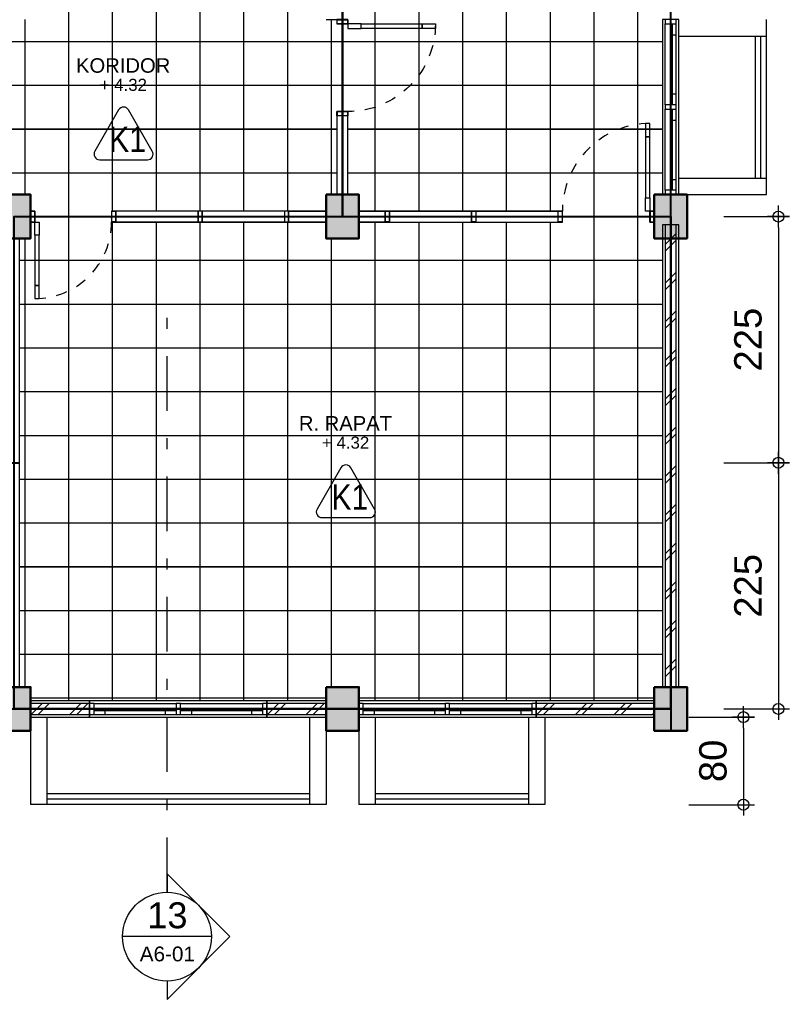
# Model space of a CAD drawing. Header units: millimetres. Extents: x -11 to 1625, y -267 to 180.
# Drawn here: x 1017.12 to 1024.15, y 154.59 to 163.54 of the extents above; entities that cross this region are included whole.
import ezdxf
from ezdxf.enums import TextEntityAlignment as Align

# ---------------------------------------------------------------- set-up
doc = ezdxf.new("R2010")
doc.units = ezdxf.units.MM
doc.linetypes.add('DASHDOT', pattern=[1, 0.5, -0.25, 0, -0.25])
doc.linetypes.add('HIDDEN', pattern=[0.375, 0.25, -0.125])
for name, color, linetype, lineweight in [('ars', 11, 'Continuous', 5), ('dinding', 5, 'Continuous', 15), ('keramik', 73, 'Continuous', 5), ('KOLOM', 1, 'Continuous', 30), ('kus', 63, 'Continuous', 15), ('lan', 7, 'Continuous', 15), ('not', 7, 'Continuous', 20), ('PARTISI', 190, 'Continuous', 9), ('sol kol', 8, 'Continuous', 0), ('TEXT KETERANGAN', 7, 'Continuous', 9), ('u', 6, 'Continuous', 20)]:
    doc.layers.add(name, color=color, linetype=linetype, lineweight=lineweight)
doc.styles.add('ISO', font='arial.ttf', dxfattribs={"width": 0.85})
doc.styles.add('S', font='SIMPLEX', dxfattribs={"width": 1.1})
doc.styles.get("Standard").update_dxf_attribs({"font": 'ARIALUNI.TTF'})
doc.dimstyles.new('SK100', dxfattribs={"dimtxt": 0.25, "dimasz": 0.1, "dimexe": 0.1, "dimexo": 0, "dimgap": 0.15, "dimtad": 1, "dimdec": 0, "dimlfac": 100, "dimzin": 12, "dimdsep": 46, "dimtxsty": 'Standard', "dimblk": 'BULAT', "dimcen": 0.1, "dimclrd": 256, "dimclre": 256, "dimclrt": 256, "dimadec": 0, "dimazin": 3, "dimtfac": 1, "dimtdec": 0, "dimtofl": 0, "dimtmove": 0, "dimatfit": 3, "dimldrblk": 'BULAT', "dimfxl": 0, "dimtolj": 1, "dimtzin": 0, "dimlwd": -1, "dimlwe": -1, "dimarcsym": 0})

# ---------------------------------------------------------------- blocks, each defined once
blk = doc.blocks.new('BULAT')
for p, q in [((0, -1), (0, 1)), ((-1, 0), (1, 0))]:
    blk.add_line(p, q)
blk.add_circle((0, 0), 0.5)
blk = doc.blocks.new('*D1151')
at = {"layer": 'Defpoints', "color": 0, "ltscale": 0.15}
for p in [(1023.5546, 159.4936), (1023.5546, 157.2436), (1024.0546, 157.2436)]:
    blk.add_point(p, dxfattribs=at)
at = {"layer": 'u', "ltscale": 0.15}
for p, q in [((1023.5546, 159.4936), (1024.1546, 159.4936)), ((1024.0546, 159.3936), (1024.0546, 157.3436)), ((1023.5546, 157.2436), (1024.1546, 157.2436))]:
    blk.add_line(p, q, dxfattribs=at)
at = {"layer": 'u', "ltscale": 0.15, "xscale": 0.1, "yscale": 0.1, "zscale": 0.1}
for p, rotation in [((1024.0546, 159.4936), 90), ((1024.0546, 157.2436), 270)]:
    blk.add_blockref('BULAT', p, dxfattribs=dict(at, rotation=rotation))
at = {"layer": 'u', "ltscale": 0.15, "insert": (1023.7769, 158.3686), "char_height": 0.25, "attachment_point": 5, "rotation": 90}
blk.add_mtext('\\A1;225', dxfattribs=at)
blk = doc.blocks.new('*D1152')
at = {"layer": 'Defpoints', "color": 0, "ltscale": 0.15}
for p in [(1023.5546, 161.7436), (1023.5546, 159.4936), (1024.0546, 159.4936)]:
    blk.add_point(p, dxfattribs=at)
at = {"layer": 'u', "ltscale": 0.15}
for p, q in [((1023.5546, 161.7436), (1024.1546, 161.7436)), ((1024.0546, 161.6436), (1024.0546, 159.5936)), ((1023.5546, 159.4936), (1024.1546, 159.4936))]:
    blk.add_line(p, q, dxfattribs=at)
at = {"layer": 'u', "ltscale": 0.15, "xscale": 0.1, "yscale": 0.1, "zscale": 0.1}
for p, rotation in [((1024.0546, 161.7436), 90), ((1024.0546, 159.4936), 270)]:
    blk.add_blockref('BULAT', p, dxfattribs=dict(at, rotation=rotation))
at = {"layer": 'u', "ltscale": 0.15, "insert": (1023.7769, 160.6186), "char_height": 0.25, "attachment_point": 5, "rotation": 90}
blk.add_mtext('\\A1;225', dxfattribs=at)
blk = doc.blocks.new('*D1191')
at = {"layer": 'Defpoints', "color": 0, "ltscale": 0.15}
for p in [(1023.2348, 157.1686), (1023.2348, 156.3686), (1023.7348, 156.3686)]:
    blk.add_point(p, dxfattribs=at)
at = {"layer": 'u', "ltscale": 0.15}
for p, q in [((1023.2348, 157.1686), (1023.8348, 157.1686)), ((1023.7348, 157.0686), (1023.7348, 156.4686)), ((1023.2348, 156.3686), (1023.8348, 156.3686))]:
    blk.add_line(p, q, dxfattribs=at)
at = {"layer": 'u', "ltscale": 0.15, "xscale": 0.1, "yscale": 0.1, "zscale": 0.1}
for p, rotation in [((1023.7348, 157.1686), 90), ((1023.7348, 156.3686), 270)]:
    blk.add_blockref('BULAT', p, dxfattribs=dict(at, rotation=rotation))
at = {"layer": 'u', "ltscale": 0.15, "insert": (1023.4571, 156.7686), "char_height": 0.25, "attachment_point": 5, "rotation": 90}
blk.add_mtext('\\A1;80', dxfattribs=at)
blk = doc.blocks.new('K1')
at = {"layer": 'KOLOM'}
blk.add_lwpolyline([(0.2, 0.15), (-0.2, 0.15), (-0.2, -0.15), (0.2, -0.15), (0.2, 0.15)], dxfattribs=at)
blk = doc.blocks.new('P 80')
at = {"linetype": 'HIDDEN', "ltscale": 0.3}
blk.add_lwpolyline([(-0.84, 0.1, -0.414214), (-0.04, 0.9, -1.303225)], format="xyb", dxfattribs=at)
for points in [[(-0.04, 0.9), (-0.08, 0.9), (-0.08, 0.78), (-0.04, 0.78)], [(-0.04, 0.78), (-0.08, 0.78), (-0.08, 0.22), (-0.04, 0.22)], [(-0.04, 0.1), (-0.08, 0.1), (-0.08, 0.22), (-0.04, 0.22)], [(-0.8351, 0.06), (-0.84, 0.06), (-0.84, 0.0615), (-0.84, 0.1), (-0.88, 0.1), (-0.88, 0), (-0.84, 0), (-0.84, 0.0565), (-0.8351, 0.0583)], [(-0.842, 0.002), (-0.878, 0.002), (-0.878, 0.098), (-0.842, 0.098)], [(-0.0449, 0.06), (-0.04, 0.06), (-0.04, 0.0615), (-0.04, 0.1), (0, 0.1), (0, 0), (-0.04, 0), (-0.04, 0.0565), (-0.0449, 0.0583)], [(-0.038, 0.002), (-0.002, 0.002), (-0.002, 0.098), (-0.038, 0.098)]]:
    blk.add_lwpolyline(points, close=True)
blk = doc.blocks.new('P 70')
at = {"linetype": 'HIDDEN', "ltscale": 0.3}
blk.add_lwpolyline([(-0.74, 0.1, -0.414214), (-0.04, 0.8, -1.303225)], format="xyb", dxfattribs=at)
for points in [[(-0.04, 0.8), (-0.08, 0.8), (-0.08, 0.68), (-0.04, 0.68)], [(-0.04, 0.68), (-0.08, 0.68), (-0.08, 0.22), (-0.04, 0.22)], [(-0.04, 0.1), (-0.08, 0.1), (-0.08, 0.22), (-0.04, 0.22)], [(-0.7351, 0.06), (-0.74, 0.06), (-0.74, 0.0615), (-0.74, 0.1), (-0.78, 0.1), (-0.78, 0), (-0.74, 0), (-0.74, 0.0565), (-0.7351, 0.0583)], [(-0.742, 0.002), (-0.778, 0.002), (-0.778, 0.098), (-0.742, 0.098)], [(-0.0449, 0.06), (-0.04, 0.06), (-0.04, 0.0615), (-0.04, 0.1), (0, 0.1), (0, 0), (-0.04, 0), (-0.04, 0.0565), (-0.0449, 0.0583)], [(-0.038, 0.002), (-0.002, 0.002), (-0.002, 0.098), (-0.038, 0.098)]]:
    blk.add_lwpolyline(points, close=True)
blk = doc.blocks.new('D2')
at = {"layer": 'ars'}
h = blk.add_hatch(dxfattribs=at)
h.set_pattern_fill('TEMBOK', color=256, scale=0.25)
h.set_pattern_definition([(45, (-1.5, 0.7), (-0.1767767, 0.1767767), []), (45, (-1.4375, 0.7), (-0.1767767, 0.1767767), [])])
h.paths.add_polyline_path([(12.05, 2.475), (12.05, 6.7), (11.95, 6.7), (11.95, 2.475)])
h = blk.add_hatch(dxfattribs=at)
h.set_pattern_fill('TEMBOK', color=256, scale=0.25)
h.set_pattern_definition([(45, (1.95, 0.7), (-0.176777, 0.176777), []), (45, (2.0125, 0.7), (-0.176777, 0.176777), [])])
h.paths.add_polyline_path([(6.69, 2.325), (6.15, 2.325), (6.15, 2.225), (6.69, 2.225)])
h = blk.add_hatch(dxfattribs=at)
h.set_pattern_fill('TEMBOK', color=256, scale=0.25)
h.set_pattern_definition([(45, (4.11, 0.7), (-0.176777, 0.176777), []), (45, (4.1725, 0.7), (-0.176777, 0.176777), [])])
h.paths.add_polyline_path([(8.85, 2.325), (8.31, 2.325), (8.31, 2.225), (8.85, 2.225)])
h = blk.add_hatch(dxfattribs=at)
h.set_pattern_fill('TEMBOK', color=256, scale=0.25)
h.set_pattern_definition([(45, (6.57, 0.7), (-0.176777, 0.176777), []), (45, (6.6325, 0.7), (-0.176777, 0.176777), [])])
h.paths.add_polyline_path([(11.85, 2.325), (10.77, 2.325), (10.77, 2.225), (11.85, 2.225)])
at = {"layer": 'sol kol'}
for points in [[(5.85, 6.975), (5.85, 6.575), (6.15, 6.575), (6.15, 6.975)], [(8.85, 6.975), (8.85, 6.575), (9.15, 6.575), (9.15, 6.975)], [(11.85, 6.975), (11.85, 6.575), (12.15, 6.575), (12.15, 6.975)], [(5.85, 2.475), (5.85, 2.075), (6.15, 2.075), (6.15, 2.475)], [(8.85, 2.475), (8.85, 2.075), (9.15, 2.075), (9.15, 2.475)], [(11.85, 2.475), (11.85, 2.075), (12.15, 2.075), (12.15, 2.475)]]:
    blk.add_hatch(color=256, dxfattribs=at).paths.add_polyline_path(points)
at = {"layer": 'ars'}
for points in [[(12.775, 7.125), (12.775, 8.425)], [(12.825, 7.125), (12.825, 8.425)], [(8.7, 1.5), (6.3, 1.5)], [(8.7, 1.45), (6.3, 1.45)], [(10.7, 1.5), (9.3, 1.5)], [(10.7, 1.45), (9.3, 1.45)]]:
    blk.add_lwpolyline(points, dxfattribs=at)
for points in [[(12.05, 2.475), (12.05, 6.7), (11.95, 6.7), (11.95, 2.475)], [(6.69, 2.325), (6.15, 2.325), (6.15, 2.225), (6.69, 2.225)], [(8.85, 2.325), (8.31, 2.325), (8.31, 2.225), (8.85, 2.225)], [(11.85, 2.325), (10.77, 2.325), (10.77, 2.225), (11.85, 2.225)]]:
    blk.add_lwpolyline(points, close=True, dxfattribs=at)
at = {"layer": 'Defpoints'}
for points in [[(-2, 0.075), (2, 0.075), (2, 2.275), (12, 2.275), (12, 13.275), (-11, 13.275), (-11, 2.275), (-2, 2.275), (-2, 0.075)], [(-2, 0.075), (2, 0.075), (2, 6.775), (4.8, 6.775), (4.8, 4.525), (6, 4.525), (6, 6.775), (9, 6.775), (9, 8.775), (2, 8.775), (2, 13.275), (-2, 13.275), (-2, 0.075)], [(5.95, 4.525), (6, 4.525), (6.05, 4.525)], [(12, 2.475), (12, 2.075)]]:
    blk.add_lwpolyline(points, dxfattribs=at)
for points in [[(12, 13.275), (6, 13.275), (6, 11.675), (8, 11.675), (8, 8.775), (9, 8.775), (9, 6.775), (12, 6.775), (12, 13.275)], [(12, 2.275), (6, 2.275), (6, 6.775), (12, 6.775)]]:
    blk.add_lwpolyline(points, close=True, dxfattribs=at)
at = {"layer": 'dinding'}
for points in [[(12.075, 2.475), (12.075, 6.7), (11.925, 6.7), (11.925, 2.475)], [(6.69, 2.35), (6.15, 2.35), (6.15, 2.2), (6.69, 2.2)], [(8.85, 2.35), (8.31, 2.35), (8.31, 2.2), (8.85, 2.2)], [(11.85, 2.35), (10.77, 2.35), (10.77, 2.2), (11.85, 2.2)]]:
    blk.add_lwpolyline(points, close=True, dxfattribs=at)
at = {"layer": 'kus'}
for p, q in [((11.95, 7.795), (11.95, 8.535)), ((12.015, 7.795), (12.015, 8.535)), ((12.05, 7.795), (12.05, 8.535)), ((12.015, 8.435), (12.05, 8.435)), ((12.015, 7.895), (12.05, 7.895)), ((11.95, 7.015), (11.95, 7.755)), ((12.015, 7.015), (12.015, 7.755)), ((12.05, 7.015), (12.05, 7.755)), ((12.015, 7.655), (12.05, 7.655)), ((12.015, 7.115), (12.05, 7.115)), ((7.68, 6.825), (6.93, 6.825)), ((8.47, 6.825), (7.72, 6.825)), ((9.43, 6.825), (10.18, 6.825)), ((10.22, 6.825), (10.97, 6.825)), ((7.68, 6.725), (6.93, 6.725)), ((8.47, 6.725), (7.72, 6.725)), ((9.43, 6.725), (10.18, 6.725)), ((10.22, 6.725), (10.97, 6.725)), ((6.73, 2.325), (7.48, 2.325)), ((6.73, 2.26), (7.48, 2.26)), ((6.83, 2.26), (6.83, 2.225)), ((7.38, 2.26), (7.38, 2.225)), ((7.52, 2.325), (8.27, 2.325)), ((7.52, 2.26), (8.27, 2.26)), ((7.62, 2.26), (7.62, 2.225)), ((8.17, 2.26), (8.17, 2.225)), ((9.19, 2.325), (9.94, 2.325)), ((9.19, 2.26), (9.94, 2.26)), ((9.29, 2.26), (9.29, 2.225)), ((9.84, 2.26), (9.84, 2.225)), ((9.98, 2.325), (10.73, 2.325)), ((9.98, 2.26), (10.73, 2.26)), ((10.08, 2.26), (10.08, 2.225)), ((10.63, 2.26), (10.63, 2.225)), ((6.73, 2.225), (7.48, 2.225)), ((7.52, 2.225), (8.27, 2.225)), ((9.19, 2.225), (9.94, 2.225)), ((9.98, 2.225), (10.73, 2.225))]:
    blk.add_line(p, q, dxfattribs=at)
at = {"layer": 'kus', "linetype": 'HIDDEN'}
for p, q in [((7.68, 6.775), (6.93, 6.775)), ((8.47, 6.775), (7.72, 6.775)), ((9.43, 6.775), (10.18, 6.775)), ((10.22, 6.775), (10.97, 6.775))]:
    blk.add_line(p, q, dxfattribs=at)
at = {"layer": 'kus'}
for points in [[(12.05, 8.535), (12.05, 8.575), (11.95, 8.575), (11.95, 8.535)], [(12.05, 7.755), (12.05, 7.795), (11.95, 7.795), (11.95, 7.755)], [(12.05, 6.975), (12.05, 7.015), (11.95, 7.015), (11.95, 6.975)], [(7.68, 6.725), (7.72, 6.725), (7.72, 6.825), (7.68, 6.825)], [(7.682, 6.727), (7.718, 6.727), (7.718, 6.823), (7.682, 6.823)], [(8.47, 6.725), (8.51, 6.725), (8.51, 6.825), (8.47, 6.825)], [(8.472, 6.727), (8.508, 6.727), (8.508, 6.823), (8.472, 6.823)], [(9.43, 6.725), (9.39, 6.725), (9.39, 6.825), (9.43, 6.825)], [(9.428, 6.727), (9.392, 6.727), (9.392, 6.823), (9.428, 6.823)], [(10.22, 6.725), (10.18, 6.725), (10.18, 6.825), (10.22, 6.825)], [(10.218, 6.727), (10.182, 6.727), (10.182, 6.823), (10.218, 6.823)], [(6.69, 2.225), (6.73, 2.225), (6.73, 2.325), (6.69, 2.325)], [(7.48, 2.225), (7.52, 2.225), (7.52, 2.325), (7.48, 2.325)], [(8.27, 2.225), (8.31, 2.225), (8.31, 2.325), (8.27, 2.325)], [(9.15, 2.225), (9.19, 2.225), (9.19, 2.325), (9.15, 2.325)], [(9.94, 2.225), (9.98, 2.225), (9.98, 2.325), (9.94, 2.325)], [(10.73, 2.225), (10.77, 2.225), (10.77, 2.325), (10.73, 2.325)]]:
    blk.add_lwpolyline(points, close=True, dxfattribs=at)
at = {"layer": 'lan'}
for p, q in [((12.075, 8.425), (12.875, 8.425)), ((12.075, 7.125), (12.875, 7.125)), ((6.3, 2.2), (6.3, 1.4)), ((8.7, 2.2), (8.7, 1.4)), ((9.3, 2.2), (9.3, 1.4)), ((10.7, 2.2), (10.7, 1.4)), ((10.85, 2.2), (10.85, 1.4)), ((6.15, 2.075), (6.15, 1.4)), ((8.85, 2.075), (8.85, 1.4)), ((9.15, 2.075), (9.15, 1.4))]:
    blk.add_line(p, q, dxfattribs=at)
for points in [[(12.075, 6.975), (12.075, 8.575), (11.925, 8.575), (11.925, 6.975)], [(6.69, 2.2), (8.31, 2.2), (8.31, 2.35), (6.69, 2.35)], [(9.15, 2.2), (10.77, 2.2), (10.77, 2.35), (9.15, 2.35)]]:
    blk.add_lwpolyline(points, close=True, dxfattribs=at)
for points in [[(12.15, 6.975), (12.875, 6.975), (12.875, 8.575)], [(8.85, 1.4), (6.15, 1.4)], [(10.85, 1.4), (9.15, 1.4)]]:
    blk.add_lwpolyline(points, dxfattribs=at)
at = {"layer": 'PARTISI'}
for points in [[(8.95, 7.695), (8.95, 6.975), (9.05, 6.975), (9.05, 7.695)], [(8.51, 6.825), (8.85, 6.825), (8.85, 6.725), (8.51, 6.725)], [(9.39, 6.725), (9.15, 6.725), (9.15, 6.825), (9.39, 6.825)], [(5.95, 2.475), (6.05, 2.475), (6.05, 6.575), (5.95, 6.575)]]:
    blk.add_lwpolyline(points, close=True, dxfattribs=at)
at = {"layer": 'KOLOM', "rotation": 90}
for p in [(6, 6.775), (9, 6.775), (12, 6.775), (6, 2.275), (9, 2.275), (12, 2.275)]:
    blk.add_blockref('K1', p, dxfattribs=at)
at = {"layer": 'kus', "xscale": -1, "rotation": 270.0000000130307}
blk.add_blockref('P 80', (8.95, 8.575), dxfattribs=at)
at = {"layer": 'kus'}
blk.add_blockref('P 80', (11.85, 6.725), dxfattribs=at)
at = {"layer": 'kus', "rotation": 180.0000000287166}
blk.add_blockref('P 70', (6.15, 6.825), dxfattribs=at)
blk = doc.blocks.new('NOTASI RUANG')
at = {"layer": 'not'}
for height, p in [(0.26, (-0.011, 0.3)), (0.175, (-0.009, -0.017))]:
    blk.add_attdef('RUANG', text='', height=height, dxfattribs=at).set_placement(p, align=Align.MIDDLE_CENTER)
blk = doc.blocks.new('KR1')
at = {"layer": 'TEXT KETERANGAN', "color": 2}
blk.add_lwpolyline([(-0.087, 0.873), (-0.504, 0.15, 0.57735), (-0.418, 0), (0.418, 0, 0.57735), (0.504, 0.15), (0.087, 0.873, 0.57735)], format="xyb", close=True, dxfattribs=at)
at = {"layer": 'TEXT KETERANGAN', "color": 6, "style": 'ISO', "width": 0.85}
blk.add_text('K1', height=0.444, dxfattribs=at).set_placement((-0.252, 0.137))
blk = doc.blocks.new('Npkn')
for p, q in [((0, 0.849), (0.849, 0)), ((0, 0.849), (0, 0.6)), ((0.6, 0), (-0.6, 0)), ((0, -0.849), (0.849, 0)), ((0, -0.6), (0, -0.849))]:
    blk.add_line(p, q)
blk.add_circle((0, 0), 0.6)
at = {"color": 5, "style": 'S', "width": 0.75, "flags": 4}
blk.add_attdef('NO', text='', height=0.3, dxfattribs=at).set_placement((0.005, 0.113), align=Align.CENTER)
at = {"style": 'S', "width": 0.75, "flags": 4}
blk.add_attdef('NOLBR', text='', height=0.2, dxfattribs=at).set_placement((0.005, -0.334), align=Align.CENTER)

msp = doc.modelspace()

# ---------------------------------------------------------------- hatches: boundary and pattern name
at = {"layer": 'keramik'}
h = msp.add_hatch(dxfattribs=at)
h.set_pattern_fill('_USER', color=256, scale=0.4, style=0, double=1, pattern_type=0)
h.set_pattern_definition([(0, (1004.37002, 162.54365), (0, 0.4), []), (90, (1004.37002, 162.54365), (-0.4, 2e-17), [])])
h.paths.add_polyline_path([(1000.2200204, 157.3186492), (1000.2200204, 157.4436492), (1000.1450204, 157.4436492), (1000.1450204, 161.5436492), (1000.2200204, 161.5436492), (1000.2200204, 161.9436492), (1000.1450204, 161.9436492), (1000.1450204, 163.5436492), (1000.2200204, 163.5436492), (1000.2200204, 163.9436492), (1000.1450204, 163.9436492), (1000.1450204, 166.6936492), (1000.1850204, 166.6936492), (1000.1850204, 166.7336492), (1000.1899087, 166.7336492), (1000.1899087, 166.7353965), (1000.1850204, 166.7371553), (1000.1850204, 166.7936492), (1000.1450204, 166.7936492), (1000.1450204, 168.0436492), (1000.2200204, 168.0436492), (1000.2200204, 168.1686492), (1002.5200204, 168.1686492), (1002.5200204, 166.7936492), (1000.8850204, 166.7936492), (1000.8850204, 166.7371553), (1000.880132, 166.7353965), (1000.880132, 166.7336492), (1000.8850204, 166.7336492), (1000.8850204, 166.6936492), (1002.6200204, 166.6936492), (1002.6200204, 166.3686492), (1003.1200204, 165.8686492), (1006.0200204, 165.8686492), (1006.5200204, 166.3686492), (1006.5200204, 166.6936492), (1008.2550204, 166.6936492), (1008.2550204, 166.7336492), (1008.2599087, 166.7336492), (1008.2599087, 166.7353965), (1008.2550204, 166.7371553), (1008.2550204, 166.7936492), (1006.6200204, 166.7936492), (1006.6200204, 168.1686492), (1008.9200204, 168.1686492), (1008.9200204, 168.0436492), (1008.9950204, 168.0436492), (1008.9950204, 166.7936492), (1008.9550204, 166.7936492), (1008.9550204, 166.7371553), (1008.950132, 166.7353965), (1008.950132, 166.7336492), (1008.9550204, 166.7336492), (1008.9550204, 166.6936492), (1008.9950204, 166.6936492), (1008.9950204, 163.9436492), (1008.9200204, 163.9436492), (1008.9200204, 163.5436492), (1008.9950204, 163.5436492), (1008.9950204, 161.9436492), (1008.9200204, 161.9436492), (1008.9200204, 161.5436492), (1009.0200204, 161.5436492), (1009.0200204, 160.1436492), (1009.1200204, 160.1436492), (1009.1200204, 161.5436492), (1009.2200204, 161.5436492), (1009.2200204, 161.9436492), (1009.1450204, 161.9436492), (1009.1450204, 163.5436492), (1009.2200204, 163.5436492), (1009.2200204, 163.9436492), (1010.9950204, 163.9436492), (1010.9950204, 163.7936492), (1011.1450204, 163.7936492), (1011.1450204, 163.9436492), (1012.9200204, 163.9436492), (1012.9200204, 163.5436492), (1013.2200204, 163.5436492), (1013.2200204, 163.6686492), (1013.8150204, 163.6686492), (1013.8150204, 163.6936492), (1013.8550204, 163.6936492), (1013.8550204, 163.7936492), (1013.8150204, 163.7936492), (1013.8150204, 163.8186492), (1014.5950204, 163.8186492), (1014.5950204, 163.7936492), (1014.5550204, 163.7936492), (1014.5550204, 163.7536492), (1014.550132, 163.7536492), (1014.550132, 163.751902), (1014.5550204, 163.7501432), (1014.5550204, 163.6936492), (1014.5950204, 163.6936492), (1014.5950204, 163.6686492), (1015.7450204, 163.6686492), (1015.7450204, 163.6936492), (1015.7850204, 163.6936492), (1015.7850204, 163.7501432), (1015.7899087, 163.751902), (1015.7899087, 163.7536492), (1015.7850204, 163.7536492), (1015.7850204, 163.7936492), (1015.7450204, 163.7936492), (1015.7450204, 163.8186492), (1016.5250204, 163.8186492), (1016.5250204, 163.7936492), (1016.4850204, 163.7936492), (1016.4850204, 163.7536492), (1016.480132, 163.7536492), (1016.480132, 163.751902), (1016.4850204, 163.7501432), (1016.4850204, 163.6936492), (1016.5250204, 163.6936492), (1016.5250204, 163.6686492), (1016.9200204, 163.6686492), (1016.9200204, 163.5436492), (1017.2200204, 163.5436492), (1017.2200204, 163.6686492), (1018.2150204, 163.6686492), (1018.2150204, 163.6936492), (1018.2550204, 163.6936492), (1018.2550204, 163.7501432), (1018.2599087, 163.751902), (1018.2599087, 163.7536492), (1018.2550204, 163.7536492), (1018.2550204, 163.7936492), (1018.2150204, 163.7936492), (1018.2150204, 163.8186492), (1017.7450204, 163.8186492), (1017.7450204, 165.5686492), (1018.9950204, 165.5686492), (1018.9950204, 163.7936492), (1018.9550204, 163.7936492), (1018.9550204, 163.7536492), (1018.950132, 163.7536492), (1018.950132, 163.751902), (1018.9550204, 163.7501432), (1018.9550204, 163.6936492), (1018.9950204, 163.6936492), (1018.9950204, 163.6686492), (1019.9200204, 163.6686492), (1019.9200204, 163.5436492), (1020.0200204, 163.5436492), (1020.0200204, 163.5036492), (1020.0765143, 163.5036492), (1020.0782731, 163.4987609), (1020.0800204, 163.4987609), (1020.0800204, 163.5036492), (1020.1200204, 163.5036492), (1020.1200204, 163.5436492), (1020.2200204, 163.5436492), (1020.2200204, 163.9436492), (1019.9200204, 163.9436492), (1019.9200204, 163.8186492), (1019.1450204, 163.8186492), (1019.1450204, 167.3886492), (1019.1200204, 167.3886492), (1019.1200204, 167.4286492), (1019.0635264, 167.4286492), (1019.0617676, 167.4335375), (1019.0600204, 167.4335375), (1019.0600204, 167.4286492), (1019.0200204, 167.4286492), (1019.0200204, 167.3886492), (1018.9950204, 167.3886492), (1018.9950204, 166.6936492), (1018.9550204, 166.6936492), (1018.9550204, 166.6371553), (1018.950132, 166.6353965), (1018.950132, 166.6336492), (1018.9550204, 166.6336492), (1018.9550204, 166.5936492), (1018.9950204, 166.5936492), (1018.9950204, 166.5686492), (1018.3150204, 166.5686492), (1018.3150204, 166.5936492), (1018.3550204, 166.5936492), (1018.3550204, 166.6336492), (1018.3599087, 166.6336492), (1018.3599087, 166.6353965), (1018.3550204, 166.6371553), (1018.3550204, 166.6936492), (1018.3150204, 166.6936492), (1018.3150204, 166.7186492), (1017.1450204, 166.7186492), (1017.1450204, 168.0436492), (1017.2200204, 168.0436492), (1017.2200204, 168.1686492), (1018.9950204, 168.1686492), (1019.0200204, 168.1686492), (1019.0200204, 168.1286492), (1019.0600204, 168.1286492), (1019.0600204, 168.1237609), (1019.0617676, 168.1237609), (1019.0635264, 168.1286492), (1019.1200204, 168.1286492), (1019.1200204, 168.1686492), (1019.9200204, 168.1686492), (1019.9200204, 168.0436492), (1020.2200204, 168.0436492), (1020.2200204, 168.1686492), (1022.9200204, 168.1686492), (1022.9200204, 168.0436492), (1022.9950204, 168.0436492), (1022.9950204, 163.9436492), (1022.9200204, 163.9436492), (1022.9200204, 163.5436492), (1022.9950204, 163.5436492), (1022.9950204, 161.9436492), (1022.9200204, 161.9436492), (1022.9200204, 161.7936492), (1022.8800204, 161.7936492), (1022.8800204, 161.7536492), (1022.875132, 161.7536492), (1022.875132, 161.751902), (1022.8800204, 161.7501432), (1022.8800204, 161.6936492), (1022.9200204, 161.6936492), (1022.9200204, 161.5436492), (1022.9950204, 161.5436492), (1022.9950204, 157.4436492), (1022.9200204, 157.4436492), (1022.9200204, 157.3186492), (1020.2200204, 157.3186492), (1020.2200204, 157.4436492), (1019.9200204, 157.4436492), (1019.9200204, 157.3186492), (1017.2200204, 157.3186492), (1017.2200204, 157.4436492), (1017.1200204, 157.4436492), (1017.1200204, 161.5436492), (1017.2200204, 161.5436492), (1017.2200204, 161.6936492), (1017.2600204, 161.6936492), (1017.2600204, 161.7336492), (1017.2649087, 161.7336492), (1017.2649087, 161.7353965), (1017.2600204, 161.7371553), (1017.2600204, 161.7936492), (1017.2200204, 161.7936492), (1017.2200204, 161.9436492), (1016.9200204, 161.9436492), (1016.9200204, 161.5436492), (1017.0200204, 161.5436492), (1017.0200204, 159.5436492), (1016.8800204, 159.5436492), (1016.8800204, 159.4871552), (1016.875132, 159.4853965), (1016.875132, 159.4836492), (1016.8800204, 159.4836492), (1016.8800204, 159.4436492), (1017.0200204, 159.4436492), (1017.0200204, 157.4436491), (1016.9200204, 157.4436492), (1016.9200204, 157.3186492), (1013.2200204, 157.3186492), (1013.2200204, 157.4436492), (1013.1200204, 157.4436492), (1013.1200204, 159.4436492), (1016.1800204, 159.4436492), (1016.1800204, 159.4836492), (1016.1849087, 159.4836492), (1016.1849087, 159.4853965), (1016.1800204, 159.4871552), (1016.1800204, 159.5436492), (1015.9200204, 159.5436492), (1015.9200204, 160.8036492), (1015.8635264, 160.8036492), (1015.8617676, 160.8085375), (1015.8600204, 160.8085375), (1015.8600204, 160.8036492), (1015.8200204, 160.8036492), (1015.8200204, 159.5436492), (1013.1200204, 159.5436492), (1013.1200204, 161.5436492), (1013.2200204, 161.5436492), (1013.2200204, 161.6936492), (1015.8200204, 161.6936492), (1015.8200204, 161.5036492), (1015.8600204, 161.5036492), (1015.8600204, 161.4987609), (1015.8617676, 161.4987609), (1015.8635264, 161.5036492), (1015.9200204, 161.5036492), (1015.9200204, 161.7936492), (1013.2200204, 161.7936492), (1013.2200204, 161.9436492), (1012.9200204, 161.9436492), (1012.9200204, 161.5436492), (1013.0200204, 161.5436492), (1013.0200204, 157.4436492), (1012.9200204, 157.4436492), (1012.9200204, 157.0436492), (1012.9950204, 157.0436492), (1012.9950204, 155.2436492), (1012.9200204, 155.2436492), (1012.9200204, 155.1186492), (1009.2200204, 155.1186492), (1009.2200204, 155.2436492), (1009.1450204, 155.2436492), (1009.1450204, 157.0436492), (1009.2200204, 157.0436492), (1009.2200204, 157.4436492), (1009.1200204, 157.4436492), (1009.1200204, 158.8436492), (1009.0200204, 158.8436492), (1009.0200204, 157.4436492), (1008.9200204, 157.4436492), (1008.9200204, 157.3186492), (1006.2200204, 157.3186492), (1006.2200204, 157.4436492), (1005.9200204, 157.4436492), (1005.9200204, 157.3186492), (1003.2200204, 157.3186492), (1003.2200204, 157.4436492), (1002.9200204, 157.4436492), (1002.9200204, 157.3186492)])
h.paths.add_polyline_path([(1017.9600204, 161.6936492), (1019.9200204, 161.6936492), (1019.9200204, 161.5436492), (1020.2200204, 161.5436492), (1020.2200204, 161.6936492), (1022.0800204, 161.6936492), (1022.0800204, 161.7501432), (1022.0849087, 161.751902), (1022.0849087, 161.7536492), (1022.0800204, 161.7536492), (1022.0800204, 161.7936492), (1020.2200204, 161.7936492), (1020.2200204, 161.9436492), (1020.1200204, 161.9436492), (1020.1200204, 162.7036492), (1020.0800204, 162.7036492), (1020.0800204, 162.7085375), (1020.0782731, 162.7085375), (1020.0765143, 162.7036492), (1020.0200204, 162.7036492), (1020.0200204, 161.9436492), (1019.9200204, 161.9436492), (1019.9200204, 161.7936492), (1017.9600204, 161.7936492), (1017.9600204, 161.7371553), (1017.955132, 161.7353965), (1017.955132, 161.7336492), (1017.9600204, 161.7336492)], flags=16)

# ---------------------------------------------------------------- linework, layer by layer
for p, q in [((1020.3700204, 161.7936492), (1020.3700204, 168.1686492)), ((1020.7700204, 161.7936492), (1020.7700204, 168.1686492)), ((1021.1700204, 161.7936492), (1021.1700204, 168.1686492)), ((1021.5700204, 161.7936492), (1021.5700204, 168.1686492)), ((1021.9700204, 161.7936492), (1021.9700204, 168.1686492)), ((1022.3700204, 157.3186492), (1022.3700204, 168.1686492)), ((1022.7700204, 157.3186492), (1022.7700204, 168.1686492)), ((1018.3700204, 161.7936492), (1018.3700204, 165.5686492)), ((1018.7700204, 161.7936492), (1018.7700204, 165.5686492)), ((1017.5700204, 157.3186492), (1017.5700204, 163.6686492)), ((1017.9700204, 161.7936492), (1017.9700204, 163.6686492)), ((1019.1700204, 161.7936492), (1019.1700204, 163.6686492)), ((1019.5700204, 161.7936492), (1019.5700204, 163.6686492)), ((1017.1700204, 161.9436492), (1017.1700204, 163.5436492)), ((1019.9700204, 161.9436492), (1019.9700204, 163.5436492)), ((1009.1450204, 163.3436492), (1022.9950204, 163.3436492)), ((1009.1450204, 162.9436492), (1022.9950204, 162.9436492)), ((1009.1450204, 162.5436492), (1020.0200204, 162.5436492)), ((1020.1200204, 162.5436492), (1022.9950204, 162.5436492)), ((1009.1450204, 162.1436492), (1020.0200204, 162.1436492)), ((1020.1200204, 162.1436492), (1022.9950204, 162.1436492)), ((1017.2600204, 161.7436492), (1017.9600204, 161.7436492)), ((1022.0800204, 161.7436492), (1022.8800204, 161.7436492)), ((1017.9700204, 157.3186492), (1017.9700204, 161.6936492)), ((1018.3700204, 157.3186492), (1018.3700204, 161.6936492)), ((1018.7700204, 157.3186492), (1018.7700204, 161.6936492)), ((1019.1700204, 157.3186492), (1019.1700204, 161.6936492)), ((1019.5700204, 157.3186492), (1019.5700204, 161.6936492)), ((1020.3700204, 157.3186492), (1020.3700204, 161.6936492)), ((1020.7700204, 157.3186492), (1020.7700204, 161.6936492)), ((1021.1700204, 157.3186492), (1021.1700204, 161.6936492)), ((1021.5700204, 157.3186492), (1021.5700204, 161.6936492)), ((1021.9700204, 157.3186492), (1021.9700204, 161.6936492)), ((1017.1700204, 157.4436492), (1017.1700204, 161.5436492)), ((1019.9700204, 157.4436492), (1019.9700204, 161.5436492)), ((1017.1200204, 161.3436492), (1022.9950204, 161.3436492)), ((1017.1200204, 160.9436492), (1022.9950204, 160.9436492)), ((1017.1200204, 160.5436492), (1022.9950204, 160.5436492)), ((1017.1200204, 160.1436492), (1022.9950204, 160.1436492)), ((1017.1200204, 159.7436492), (1022.9950204, 159.7436492)), ((1017.1200204, 159.3436492), (1022.9950204, 159.3436492)), ((1017.1200204, 158.9436492), (1022.9950204, 158.9436492)), ((1017.1200204, 158.5436492), (1022.9950204, 158.5436492)), ((1017.1200204, 158.1436492), (1022.9950204, 158.1436492)), ((1017.1200204, 157.7436492), (1022.9950204, 157.7436492)), ((1017.2200204, 157.3436492), (1019.9200204, 157.3436492)), ((1020.2200204, 157.3436492), (1022.9200204, 157.3436492))]:
    msp.add_line(p, q, dxfattribs=at)
for points in [[(1022.9950204, 163.5436492), (1022.9950204, 161.9436492), (1022.9200204, 161.9436492), (1022.9200204, 161.7936492), (1022.8800204, 161.7936492), (1022.8800204, 161.7536492), (1022.875132, 161.7536492), (1022.875132, 161.751902), (1022.8800204, 161.7501432), (1022.8800204, 161.6936492), (1022.9200204, 161.6936492), (1022.9200204, 161.5436492), (1022.9950204, 161.5436492), (1022.9950204, 157.4436492), (1022.9200204, 157.4436492), (1022.9200204, 157.3186492), (1020.2200204, 157.3186492), (1020.2200204, 157.4436492), (1019.9200204, 157.4436492), (1019.9200204, 157.3186492), (1017.2200204, 157.3186492), (1017.2200204, 157.4436492), (1017.1200204, 157.4436492), (1017.1200204, 161.5436492), (1017.2200204, 161.5436492), (1017.2200204, 161.6936492), (1017.2600204, 161.6936492), (1017.2600204, 161.7336492), (1017.2649087, 161.7336492), (1017.2649087, 161.7353965), (1017.2600204, 161.7371553), (1017.2600204, 161.7936492), (1017.2200204, 161.7936492), (1017.2200204, 161.9436492), (1016.9200204, 161.9436492)], [(1019.9200204, 163.5436492), (1020.0200204, 163.5436492), (1020.0200204, 163.5036492), (1020.0765143, 163.5036492), (1020.0782731, 163.4987609), (1020.0800204, 163.4987609), (1020.0800204, 163.5036492), (1020.1200204, 163.5036492), (1020.1200204, 163.5436492)], [(1017.9600204, 161.6936492), (1019.9200204, 161.6936492), (1019.9200204, 161.5436492), (1020.2200204, 161.5436492), (1020.2200204, 161.6936492), (1022.0800204, 161.6936492), (1022.0800204, 161.7501432), (1022.0849087, 161.751902), (1022.0849087, 161.7536492), (1022.0800204, 161.7536492), (1022.0800204, 161.7936492), (1020.2200204, 161.7936492), (1020.2200204, 161.9436492), (1020.1200204, 161.9436492), (1020.1200204, 162.7036492), (1020.0800204, 162.7036492), (1020.0800204, 162.7085375), (1020.0782731, 162.7085375), (1020.0765143, 162.7036492), (1020.0200204, 162.7036492), (1020.0200204, 161.9436492), (1019.9200204, 161.9436492), (1019.9200204, 161.7936492), (1017.9600204, 161.7936492), (1017.9600204, 161.7371553), (1017.955132, 161.7353965), (1017.955132, 161.7336492), (1017.9600204, 161.7336492), (1017.9600204, 161.6936492)]]:
    msp.add_lwpolyline(points, dxfattribs=at)
at = {"layer": 'not', "linetype": 'DASHDOT'}
msp.add_line((1018.4671419, 155.5687097), (1018.4671419, 160.9511641), dxfattribs=at)

# ---------------------------------------------------------------- block references
at = {"layer": 'Defpoints'}
msp.add_blockref('D2', (1011.0700204, 154.9686492), dxfattribs=at)
at = {"layer": 'not'}
ref = msp.add_blockref('NOTASI RUANG', (1018.0726312, 162.9571882), dxfattribs=dict(at, xscale=0.5572442899154866, yscale=0.5572442899154866, zscale=0.5572442899154866))
ref.add_attrib('RUANG', '+ 4.32', dxfattribs={"height": 0.1101454}).set_placement((1018.0678006, 162.9475702), align=Align.MIDDLE_CENTER)
ref.add_attrib('RUANG', 'KORIDOR', dxfattribs={"height": 0.13217448}).set_placement((1018.066405, 163.124243), align=Align.MIDDLE_CENTER)
ref = msp.add_blockref('NOTASI RUANG', (1020.1040459, 159.6869857), dxfattribs=dict(at, xscale=0.5572442899154866, yscale=0.5572442899154866, zscale=0.5572442899154866))
ref.add_attrib('RUANG', '+ 4.32', dxfattribs={"height": 0.1101454}).set_placement((1020.0992153, 159.6773678), align=Align.MIDDLE_CENTER)
ref.add_attrib('RUANG', 'R. RAPAT', dxfattribs={"height": 0.13217448}).set_placement((1020.0978197, 159.8540405), align=Align.MIDDLE_CENTER)
ref = msp.add_blockref('Npkn', (1018.4671419, 155.1628406), dxfattribs=dict(at, xscale=0.676448391719965, yscale=0.676448391719965, zscale=0.676448391719965))
ref.add_attrib('NO', '13', dxfattribs={"layer": '0', "height": 0.23675694, "flags": 4}).set_placement((1018.4703656, 155.2392134), align=Align.CENTER)
ref.add_attrib('NOLBR', 'A6-01', dxfattribs={"layer": '0', "height": 0.13528968, "flags": 4}).set_placement((1018.4703656, 154.9367461), align=Align.CENTER)
at = {"layer": 'TEXT KETERANGAN', "xscale": 0.5216893565576599, "yscale": 0.5216893565576599, "zscale": 0.52168935655764}
for p in [(1018.0700204, 162.2620326), (1020.1014351, 158.9918301)]:
    msp.add_blockref('KR1', p, dxfattribs=at)

# ---------------------------------------------------------------- dimensions: what is measured, and where the dimension line sits
at = {"layer": 'u', "ltscale": 0.15}
for base, p1, p2, picture, middle in [((1024.0546366, 159.4936493), (1023.5546366, 161.7436492), (1023.5546366, 159.4936493), '*D1152', (1024.0546366, 160.6186493)), ((1024.0546366, 157.2436492), (1023.5546366, 159.4936492), (1023.5546366, 157.2436492), '*D1151', (1024.0546366, 158.3686492)), ((1023.7348396, 156.3686492), (1023.2348396, 157.1686492), (1023.2348396, 156.3686492), '*D1191', (1023.7348396, 156.7686492))]:
    dim = msp.add_linear_dim(base=base, p1=p1, p2=p2, angle=270, dimstyle='SK100', dxfattribs=at)
    dim.commit()
    dim.dimension.update_dxf_attribs({"geometry": picture, "text_midpoint": middle, "dimtype": 160})

doc.saveas('drawing.dxf')
